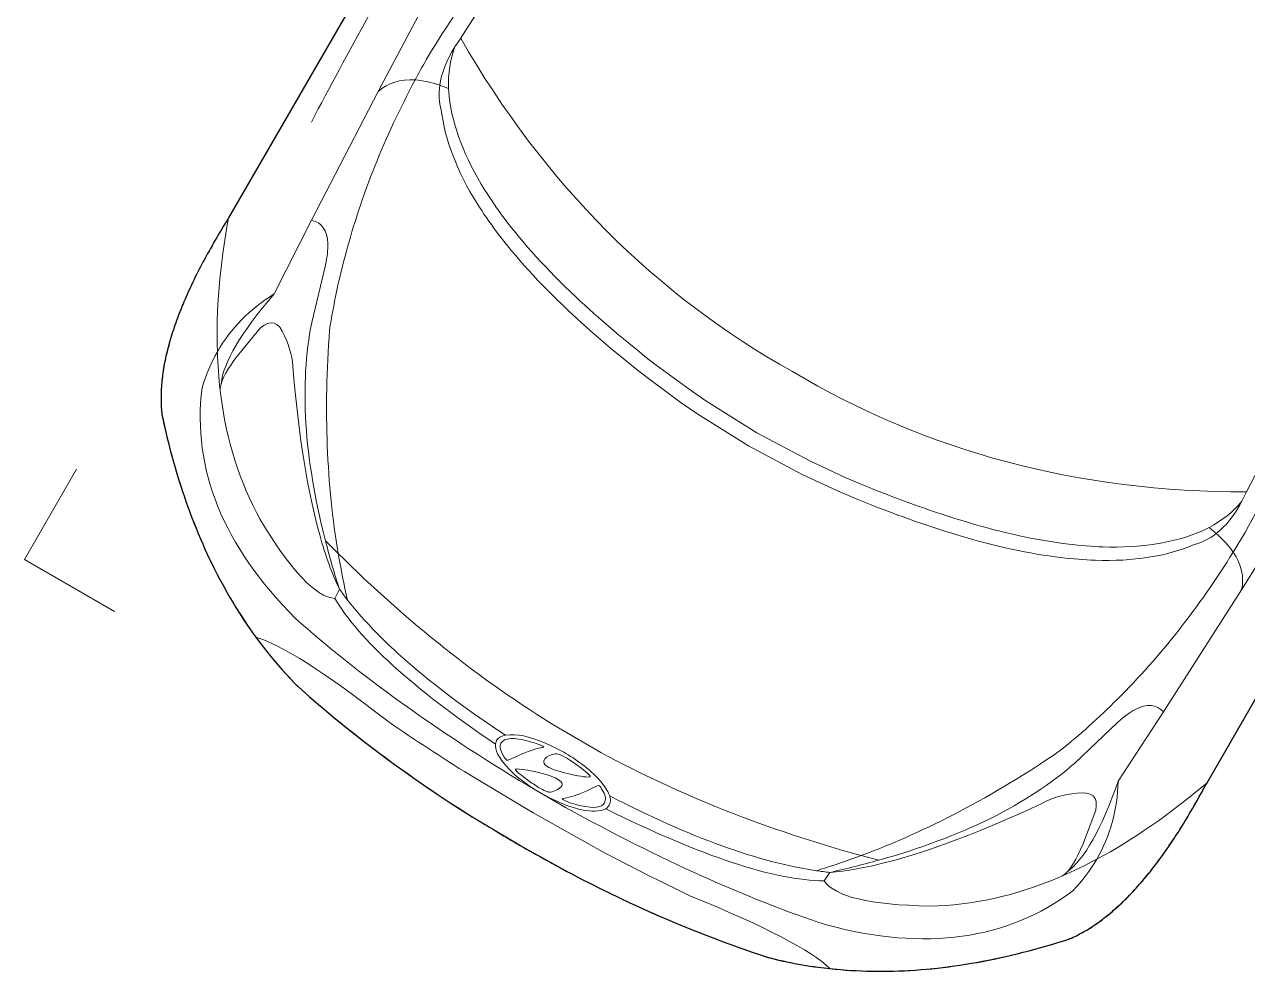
# Model space of a CAD drawing. Header units: metres. Extents: x -54 to 177, y -43 to 77.
# Drawn here: x 21.469 to 23.263, y 33.637 to 35.034 of the extents above; entities that cross this region are included whole.
import ezdxf

# ---------------------------------------------------------------- set-up
doc = ezdxf.new("R2010")
doc.units = ezdxf.units.M
doc.header["$LTSCALE"] = 2
doc.header["$MEASUREMENT"] = 0

# ---------------------------------------------------------------- blocks, each defined once
blk = doc.blocks.new('Hyundai Xcent')
blk.add_lwpolyline([(-3016.7, 1636.6), (-3421.8, 1636.6), (-3421.9, 1636.6), (-3422, 1636.6), (-3422.2, 1636.6), (-3422.4, 1636.6), (-3422.8, 1636.6), (-3423.1, 1636.6), (-3424, 1636.6), (-3425.9, 1636.6), (-3426.8, 1636.6), (-3427.2, 1636.6), (-3427.6, 1636.6), (-3427.9, 1636.6), (-3428.2, 1636.6), (-3428.4, 1636.6), (-3428.6, 1636.6), (-3428.7, 1636.6), (-3428.7, 1636.6), (-3428.7, 1636.6), (-3428.7, 1636.6), (-3428.7, 1636.6), (-3428.7, 1636.6), (-3428.9, 1636.6), (-3429.5, 1636.6), (-3431.8, 1636.7), (-3436.5, 1636.8), (-3441.1, 1636.9), (-3445.8, 1637), (-3450.3, 1637.1), (-3454.9, 1637.1), (-3459.4, 1637.1), (-3463.9, 1637.1), (-3468.4, 1637.1), (-3472.8, 1637.1), (-3477.2, 1637), (-3481.5, 1636.9), (-3485.9, 1636.8), (-3490.2, 1636.7), (-3494.4, 1636.6), (-3498.7, 1636.4), (-3502.9, 1636.3), (-3507.1, 1636.1), (-3511.2, 1635.8), (-3515.3, 1635.6), (-3519.4, 1635.4), (-3523.4, 1635.1), (-3527.5, 1634.8), (-3531.4, 1634.5), (-3535.4, 1634.1), (-3539.3, 1633.8), (-3543.2, 1633.4), (-3547.1, 1633), (-3550.9, 1632.6), (-3554.7, 1632.2), (-3558.5, 1631.7), (-3562.2, 1631.2), (-3565.9, 1630.8), (-3569.6, 1630.2), (-3573.2, 1629.7), (-3576.8, 1629.2), (-3580.4, 1628.6), (-3584, 1628), (-3587.5, 1627.4), (-3591, 1626.7), (-3594.4, 1626.1), (-3597.8, 1625.4), (-3601.2, 1624.7), (-3604.6, 1624), (-3607.9, 1623.3), (-3611.2, 1622.5), (-3614.5, 1621.8), (-3617.7, 1621), (-3620.9, 1620.2), (-3624.1, 1619.3), (-3627.2, 1618.5), (-3630.3, 1617.6), (-3633.4, 1616.7), (-3636.4, 1615.8), (-3639.5, 1614.9), (-3642.4, 1613.9), (-3645.4, 1613), (-3648.3, 1612), (-3651.2, 1611), (-3654, 1609.9), (-3656.9, 1608.9), (-3659.7, 1607.8), (-3662.4, 1606.7), (-3665.2, 1605.6), (-3667.9, 1604.5), (-3670.5, 1603.4), (-3673.2, 1602.2), (-3675.8, 1601), (-3678.3, 1599.8), (-3680.9, 1598.6), (-3683.4, 1597.3), (-3685.9, 1596.1), (-3688.3, 1594.8), (-3690.7, 1593.5), (-3693.1, 1592.1), (-3695.5, 1590.8), (-3697.8, 1589.4), (-3700.1, 1588), (-3702.3, 1586.6), (-3704.6, 1585.2), (-3706.8, 1583.8), (-3708.9, 1582.3), (-3711.1, 1580.8), (-3713.2, 1579.3), (-3715.2, 1577.8), (-3716.3, 1577), (-3716.5, 1576.8), (-3716.6, 1576.8), (-3716.7, 1576.7), (-3716.9, 1576.5), (-3717.7, 1575.7), (-3721.1, 1572.7), (-3727.7, 1566.6), (-3734.3, 1560.4), (-3740.8, 1554.3), (-3747.2, 1548.1), (-3753.5, 1541.9), (-3759.7, 1535.7), (-3765.8, 1529.4), (-3771.9, 1523.2), (-3777.8, 1516.9), (-3783.7, 1510.6), (-3789.5, 1504.3), (-3795.2, 1498), (-3800.8, 1491.7), (-3806.3, 1485.3), (-3811.7, 1479), (-3817, 1472.6), (-3822.3, 1466.2), (-3827.5, 1459.7), (-3832.5, 1453.3), (-3837.5, 1446.8), (-3842.5, 1440.3), (-3847.3, 1433.8), (-3852, 1427.3), (-3856.6, 1420.8), (-3861.2, 1414.2), (-3865.7, 1407.7), (-3870.1, 1401.1), (-3874.4, 1394.5), (-3878.6, 1387.8), (-3882.7, 1381.2), (-3886.7, 1374.5), (-3890.7, 1367.9), (-3894.5, 1361.2), (-3898.3, 1354.4), (-3902, 1347.7), (-3905.6, 1341), (-3909.1, 1334.2), (-3912.5, 1327.4), (-3915.9, 1320.6), (-3919.1, 1313.8), (-3922.3, 1306.9), (-3925.4, 1300.1), (-3928.8, 1292.2), (-3932.1, 1284.2), (-3935.4, 1276.3), (-3938.4, 1268.3), (-3941.4, 1260.2), (-3944.3, 1252.2), (-3947, 1244.1), (-3949.7, 1236), (-3952.2, 1227.9), (-3954.6, 1219.8), (-3955.7, 1215.7), (-3956, 1214.7), (-3956.1, 1214.4), (-3956.1, 1214.3), (-3956.1, 1214.3), (-3956.1, 1214.2), (-3956.2, 1213.7), (-3956.6, 1212), (-3958, 1205.1), (-3960.9, 1191.2), (-3963.5, 1177.3), (-3966.1, 1163.2), (-3968.6, 1149), (-3971, 1134.7), (-3973.2, 1120.4), (-3975.4, 1105.9), (-3977.4, 1091.3), (-3979.3, 1076.7), (-3981.2, 1061.9), (-3982.9, 1047), (-3984.5, 1032.1), (-3986, 1017), (-3987.3, 1001.8), (-3988.6, 986.6), (-3989.8, 971.2), (-3990.8, 955.8), (-3991.7, 940.2), (-3992.6, 924.5), (-3993.3, 908.8), (-3993.6, 900.9), (-3993.7, 898.9), (-3993.7, 898.4), (-3993.7, 898.3), (-3993.7, 898.2), (-3993.7, 898.2), (-3993.7, 898.2), (-3993.7, 898.2), (-3993.7, 898.2), (-3993.7, 898), (-3993.7, 897.9), (-3993.7, 897.6), (-3993.7, 897.3), (-3993.7, 897), (-3993.7, 896.6), (-3993.8, 896.2), (-3993.8, 895.7), (-3993.8, 894.5), (-3993.8, 893.2), (-3993.8, 891.6), (-3993.9, 890), (-3993.9, 888.1), (-3993.9, 886.2), (-3994, 884.1), (-3994, 881.9), (-3994, 879.6), (-3994.1, 877.2), (-3994.1, 874.7), (-3994.2, 872.1), (-3994.2, 866.9), (-3994.4, 856.1), (-3994.5, 850.8), (-3994.6, 848.1), (-3994.6, 845.6), (-3994.6, 843.1), (-3994.7, 840.6), (-3994.7, 838.3), (-3994.8, 836.1), (-3994.8, 833.9), (-3994.8, 831.9), (-3994.9, 830), (-3994.9, 828.3), (-3994.9, 826.7), (-3994.9, 825.3), (-3995, 824.1), (-3995, 823.6), (-3995, 823.1), (-3995, 822.7), (-3995, 822.3), (-3995, 822), (-3995, 821.7), (-3995, 821.5), (-3995, 821.3), (-3995, 821.2), (-3995, 821.2), (-3995, 821.2), (-3995, 821.1), (-3995, 820.9), (-3995, 820.7), (-3995, 820.5), (-3995, 820.2), (-3995, 819.8), (-3995, 819.4), (-3995, 818.4), (-3994.9, 817.2), (-3994.9, 815.9), (-3994.9, 814.4), (-3994.9, 812.7), (-3994.8, 810.9), (-3994.8, 809), (-3994.8, 806.9), (-3994.7, 804.8), (-3994.7, 802.5), (-3994.6, 800.2), (-3994.6, 797.8), (-3994.6, 795.3), (-3994.5, 792.8), (-3994.4, 787.6), (-3994.2, 777.3), (-3994.2, 772.2), (-3994.1, 769.8), (-3994.1, 767.4), (-3994, 765.1), (-3994, 762.8), (-3994, 760.7), (-3993.9, 758.7), (-3993.9, 756.8), (-3993.9, 755.1), (-3993.8, 753.5), (-3993.8, 752), (-3993.8, 750.7), (-3993.8, 749.6), (-3993.8, 749.1), (-3993.7, 748.7), (-3993.7, 748.3), (-3993.7, 748), (-3993.7, 747.7), (-3993.7, 747.5), (-3993.7, 747.3), (-3993.7, 747.2), (-3993.7, 747.1), (-3993.7, 747.1), (-3993.7, 747.1), (-3993.7, 747.1), (-3993.7, 747.1), (-3993.7, 747), (-3993.7, 746.5), (-3993.6, 744.5), (-3993.3, 736.6), (-3992.6, 720.8), (-3991.7, 705.2), (-3990.8, 689.6), (-3989.8, 674.1), (-3988.6, 658.8), (-3987.3, 643.5), (-3986, 628.4), (-3984.5, 613.3), (-3982.9, 598.3), (-3981.2, 583.5), (-3979.3, 568.7), (-3977.4, 554), (-3975.4, 539.5), (-3973.2, 525), (-3971, 510.6), (-3968.6, 496.3), (-3966.1, 482.2), (-3963.5, 468.1), (-3960.9, 454.1), (-3958, 440.2), (-3956.6, 433.3), (-3956.2, 431.6), (-3956.1, 431.2), (-3956.1, 431.1), (-3956.1, 431), (-3956.1, 431), (-3956, 430.7), (-3955.7, 429.7), (-3954.6, 425.6), (-3952.2, 417.4), (-3949.7, 409.3), (-3947, 401.2), (-3944.3, 393.1), (-3941.4, 385.1), (-3938.4, 377.1), (-3935.4, 369.1), (-3932.1, 361.1), (-3928.8, 353.2), (-3925.4, 345.3), (-3922.3, 338.4), (-3919.1, 331.6), (-3915.9, 324.8), (-3912.5, 318), (-3909.1, 311.2), (-3905.6, 304.4), (-3902, 297.6), (-3898.3, 290.9), (-3894.5, 284.2), (-3890.7, 277.5), (-3886.7, 270.8), (-3882.7, 264.2), (-3878.6, 257.5), (-3874.4, 250.9), (-3870.1, 244.3), (-3865.7, 237.7), (-3861.2, 231.1), (-3856.6, 224.6), (-3852, 218), (-3847.3, 211.5), (-3842.5, 205), (-3837.5, 198.5), (-3832.5, 192.1), (-3827.5, 185.6), (-3822.3, 179.2), (-3817, 172.8), (-3811.7, 166.4), (-3806.3, 160), (-3800.8, 153.7), (-3795.2, 147.3), (-3789.5, 141), (-3783.7, 134.7), (-3777.8, 128.4), (-3771.9, 122.2), (-3765.8, 115.9), (-3759.7, 109.7), (-3753.5, 103.5), (-3747.2, 97.3), (-3740.8, 91.1), (-3734.3, 84.9), (-3727.7, 78.8), (-3721.1, 72.7), (-3717.7, 69.6), (-3716.9, 68.9), (-3716.7, 68.7), (-3716.6, 68.6), (-3716.5, 68.5), (-3716.3, 68.3), (-3715.2, 67.6), (-3713.2, 66), (-3711.1, 64.5), (-3708.9, 63.1), (-3706.8, 61.6), (-3704.6, 60.1), (-3702.3, 58.7), (-3700.1, 57.3), (-3697.8, 55.9), (-3695.5, 54.6), (-3693.1, 53.2), (-3690.7, 51.9), (-3688.3, 50.6), (-3685.9, 49.3), (-3683.4, 48), (-3680.9, 46.8), (-3678.3, 45.6), (-3675.8, 44.3), (-3673.2, 43.2), (-3670.5, 42), (-3667.9, 40.8), (-3665.2, 39.7), (-3662.4, 38.6), (-3659.7, 37.5), (-3656.9, 36.5), (-3654, 35.4), (-3651.2, 34.4), (-3648.3, 33.4), (-3645.4, 32.4), (-3642.4, 31.4), (-3639.5, 30.5), (-3636.4, 29.5), (-3633.4, 28.6), (-3630.3, 27.7), (-3627.2, 26.9), (-3624.1, 26), (-3620.9, 25.2), (-3617.7, 24.4), (-3614.5, 23.6), (-3611.2, 22.8), (-3607.9, 22.1), (-3604.6, 21.3), (-3601.2, 20.6), (-3597.8, 19.9), (-3594.4, 19.3), (-3591, 18.6), (-3587.5, 18), (-3584, 17.4), (-3580.4, 16.8), (-3576.8, 16.2), (-3573.2, 15.6), (-3569.6, 15.1), (-3565.9, 14.6), (-3562.2, 14.1), (-3558.5, 13.6), (-3554.7, 13.2), (-3550.9, 12.8), (-3547.1, 12.3), (-3543.2, 11.9), (-3539.3, 11.6), (-3535.4, 11.2), (-3531.4, 10.9), (-3527.5, 10.6), (-3523.4, 10.3), (-3519.4, 10), (-3515.3, 9.7), (-3511.2, 9.5), (-3507.1, 9.3), (-3502.9, 9.1), (-3498.7, 8.9), (-3494.4, 8.8), (-3490.2, 8.6), (-3485.9, 8.5), (-3481.5, 8.4), (-3477.2, 8.3), (-3472.8, 8.3), (-3468.4, 8.2), (-3463.9, 8.2), (-3459.4, 8.2), (-3454.9, 8.3), (-3450.3, 8.3), (-3445.8, 8.4), (-3441.1, 8.4), (-3436.5, 8.5), (-3431.8, 8.7), (-3429.5, 8.7), (-3428.9, 8.8), (-3428.7, 8.8), (-3428.7, 8.8), (-3428.7, 8.8), (-3428.7, 8.8), (-3428.7, 8.8), (-3428.7, 8.8), (-3428.6, 8.8), (-3428.4, 8.8), (-3428.2, 8.8), (-3427.9, 8.8), (-3427.6, 8.8), (-3427.2, 8.8), (-3426.8, 8.8), (-3425.9, 8.8), (-3424, 8.8), (-3423.1, 8.8), (-3422.8, 8.8), (-3422.4, 8.8), (-3422.2, 8.8), (-3422, 8.8), (-3421.9, 8.8), (-3421.8, 8.8), (-3016.7, 8.8)])
at = {"color": 8, "lineweight": 0}
for points in [[(-3845, 1645.1), (-3995, 1645.1), (-3995, 1495.1)], [(-3421.8, 1636.6), (-3016.7, 1636.6), (-2886.6, 1629.6)], [(-3156.4, 1540.8), (-3364.9, 1531.2)], [(-3156.4, 1540.8), (-3024.3, 1545.5)], [(-3364.9, 1531.2), (-3483.8, 1524.6)], [(-3104.1, 1468.6), (-3101.9, 1455.3)], [(-3030.5, 1476.3), (-3045.3, 1477.3)], [(-3754.9, 1282.9), (-3761.7, 1257.7)], [(-3805.4, 1230.6), (-3820, 1229.8)], [(-3805.4, 414.7), (-3820, 415.6)], [(-3754.9, 362.5), (-3761.7, 387.6)], [(-3101.9, 190.1), (-3104.1, 176.8)], [(-3045.3, 168.1), (-3030.5, 169)], [(-3364.9, 114.2), (-3483.8, 120.8)], [(-3156.4, 104.6), (-3364.9, 114.2)], [(-3024.3, 99.9), (-3156.4, 104.6)], [(-3421.8, 8.8), (-3016.7, 8.8), (-2886.6, 15.8)]]:
    blk.add_lwpolyline(points, dxfattribs=at)
for points, knots in [([(-3421.8, 1636.6), (-3421.8, 1636.6), (-3428.7, 1636.6), (-3428.7, 1636.6), (-3562.8, 1640.7), (-3658.7, 1620.8), (-3716.6, 1576.8), (-3812.7, 1490), (-3882.2, 1397.8), (-3925.4, 1300.1)], [0, 0, 0, 0, 1, 1, 1, 2, 2, 2, 3, 3, 3, 3]), ([(-3596.8, 1554.1), (-3615.4, 1554), (-3634.1, 1551.7), (-3653.1, 1547.1), (-3761.7, 1501), (-3835.1, 1406.8), (-3873.4, 1264.3), (-3898, 1146.1), (-3911.7, 1009.4), (-3914.7, 854.3), (-3914.7, 854.3), (-3914.7, 791.4), (-3914.7, 791.4), (-3911.7, 636), (-3898, 499.3), (-3873.4, 381.1), (-3835.1, 238.6), (-3761.7, 144.3), (-3653.1, 98.3), (-3634.1, 93.7), (-3615.4, 91.4), (-3596.8, 91.3)], [0, 0, 0, 0, 1, 1, 1, 2, 2, 2, 3, 3, 3, 4, 4, 4, 5, 5, 5, 6, 6, 6, 7, 7, 7, 7]), ([(-3642.8, 1522.8), (-3641.1, 1524), (-3639, 1524.8), (-3636.5, 1525.6), (-3636.5, 1525.6), (-3634.6, 1526.1), (-3634.6, 1526.1), (-3605.7, 1538.9), (-3555.4, 1538.4), (-3483.8, 1524.6)], [0, 0, 0, 0, 1, 1, 1, 2, 2, 2, 3, 3, 3, 3]), ([(-3820, 1229.8), (-3832.2, 1254.1), (-3817.3, 1304), (-3775.2, 1379.7), (-3744, 1432), (-3701.2, 1478.8), (-3646.7, 1519.9), (-3646.7, 1519.9), (-3642.8, 1522.8), (-3642.8, 1522.8)], [0, 0, 0, 0, 1, 1, 1, 2, 2, 2, 3, 3, 3, 3]), ([(-3634.6, 1526.1), (-3622.7, 1529.3), (-3603.8, 1528.7), (-3577.8, 1524.5), (-3577.8, 1524.5), (-3536.4, 1517.6), (-3536.4, 1517.6), (-3517.4, 1511.2), (-3514.9, 1499.2), (-3528.7, 1481.5), (-3539.3, 1466.3), (-3551.7, 1454.4), (-3565.8, 1446.1), (-3645, 1390.5), (-3707.1, 1339.9), (-3751.8, 1294.3), (-3773.9, 1271.8), (-3791.7, 1250.6), (-3805.4, 1230.6)], [0, 0, 0, 0, 1, 1, 1, 2, 2, 2, 3, 3, 3, 4, 4, 4, 5, 5, 5, 6, 6, 6, 6]), ([(-3364.9, 1531.2), (-3360.3, 1516.8), (-3366.1, 1504.6), (-3382.1, 1494.3), (-3389.5, 1489.7), (-3399.1, 1485.4), (-3410.7, 1481.5), (-3410.7, 1481.5), (-3492.5, 1457.3), (-3492.5, 1457.3), (-3578.2, 1428.3), (-3665.7, 1370.2), (-3754.9, 1282.9)], [0, 0, 0, 0, 1, 1, 1, 2, 2, 2, 3, 3, 3, 4, 4, 4, 4]), ([(-3761.7, 1257.7), (-3684, 1322), (-3593.1, 1379.4), (-3489, 1429.7), (-3454.2, 1443.2), (-3418.5, 1454.8), (-3382.1, 1464.5), (-3297.3, 1487.3), (-3208.3, 1500.2), (-3115.2, 1503.1)], [0, 0, 0, 0, 1, 1, 1, 2, 2, 2, 3, 3, 3, 3]), ([(-2246.2, 1397.7), (-2393.8, 1409.3), (-2535.1, 1428), (-2670.2, 1453.8), (-2670.2, 1453.8), (-2678.1, 1455.4), (-2678.1, 1455.4), (-2834.8, 1486.2), (-2969.5, 1502.3), (-3082.2, 1503.8), (-3093.3, 1503.7), (-3104.3, 1503.5), (-3115.2, 1503.1)], [0, 0, 0, 0, 1, 1, 1, 2, 2, 2, 3, 3, 3, 4, 4, 4, 4]), ([(-3104.1, 176.8), (-3115.8, 181.5), (-3125.7, 188.1), (-3134, 196.6), (-3168.5, 222.6), (-3198.8, 259.9), (-3224.8, 308.7), (-3232.2, 322.6), (-3239.2, 337.5), (-3246, 353.2), (-3263.9, 395), (-3279.4, 443.4), (-3292.4, 498.3), (-3303.2, 543.8), (-3312.4, 593.8), (-3319.8, 648.3), (-3319.8, 648.3), (-3323.8, 680.2), (-3323.8, 680.2), (-3323.8, 680.2), (-3328.8, 736.2), (-3328.8, 736.2), (-3328.8, 736.2), (-3331.6, 823.4), (-3331.6, 823.4), (-3331.6, 823.4), (-3328.8, 909.5), (-3328.8, 909.5), (-3328.8, 909.5), (-3326.3, 938.5), (-3326.3, 938.5), (-3326.3, 938.5), (-3319.8, 997), (-3319.8, 997), (-3312.4, 1051.5), (-3303.2, 1101.5), (-3292.4, 1147.1), (-3279.4, 1201.9), (-3263.9, 1250.4), (-3246, 1292.2), (-3239.2, 1307.9), (-3232.2, 1322.7), (-3224.8, 1336.6), (-3198.8, 1385.4), (-3168.5, 1422.7), (-3134, 1448.8), (-3125.7, 1457.3), (-3115.8, 1463.9), (-3104.1, 1468.6)], [0, 0, 0, 0, 1, 1, 1, 2, 2, 2, 3, 3, 3, 4, 4, 4, 5, 5, 5, 6, 6, 6, 7, 7, 7, 8, 8, 8, 9, 9, 9, 10, 10, 10, 11, 11, 11, 12, 12, 12, 13, 13, 13, 14, 14, 14, 15, 15, 15, 16, 16, 16, 16]), ([(-3030.5, 169), (-3151.5, 378.4), (-3210.5, 596.2), (-3207.4, 822.3), (-3210.5, 1048.7), (-3151.7, 1266.8), (-3030.5, 1476.3)], [0, 0, 0, 0, 1, 1, 1, 2, 2, 2, 2]), ([(-2364.8, 1388.8), (-2426.7, 1394.4), (-2485.4, 1401.7), (-2540.9, 1410.7), (-2735.1, 1449.4), (-2898.3, 1471.3), (-3030.5, 1476.3)], [0, 0, 0, 0, 1, 1, 1, 2, 2, 2, 2]), ([(-3101.9, 1455.3), (-3101.9, 1455.3), (-3111.6, 1448.8), (-3111.6, 1448.8), (-3146.2, 1422.7), (-3176.5, 1385.4), (-3202.5, 1336.6), (-3209.9, 1322.7), (-3216.9, 1307.9), (-3223.7, 1292.2), (-3241.6, 1250.4), (-3257.1, 1201.9), (-3270, 1147.1), (-3280.8, 1101.5), (-3290, 1051.5), (-3297.5, 997), (-3297.5, 997), (-3304, 938.5), (-3304, 938.5), (-3304, 938.5), (-3306.4, 909.2), (-3306.4, 909.2), (-3306.4, 909.2), (-3309.3, 822.7), (-3309.3, 822.7), (-3309.3, 822.7), (-3306.4, 736.1), (-3306.4, 736.1), (-3306.4, 736.1), (-3301.5, 680.2), (-3301.5, 680.2), (-3301.5, 680.2), (-3297.5, 648.3), (-3297.5, 648.3), (-3290, 593.8), (-3280.8, 543.8), (-3270, 498.3), (-3257.1, 443.4), (-3241.6, 395), (-3223.7, 353.2), (-3216.9, 337.5), (-3209.9, 322.6), (-3202.5, 308.7), (-3176.5, 259.9), (-3146.2, 222.6), (-3111.6, 196.6), (-3111.6, 196.6), (-3101.9, 190.1), (-3101.9, 190.1)], [0, 0, 0, 0, 1, 1, 1, 2, 2, 2, 3, 3, 3, 4, 4, 4, 5, 5, 5, 6, 6, 6, 7, 7, 7, 8, 8, 8, 9, 9, 9, 10, 10, 10, 11, 11, 11, 12, 12, 12, 13, 13, 13, 14, 14, 14, 15, 15, 15, 16, 16, 16, 16]), ([(-2364.8, 256.5), (-2403.5, 443), (-2423.7, 631.7), (-2425.4, 822.8), (-2423.7, 1013.8), (-2403.5, 1202.5), (-2364.8, 1388.8)], [0, 0, 0, 0, 1, 1, 1, 2, 2, 2, 2]), ([(-3925.4, 1300.1), (-3937.8, 1272), (-3948, 1243.4), (-3956.1, 1214.3), (-3977, 1116.4), (-3989.5, 1011.1), (-3993.7, 898.2), (-3993.7, 898.2), (-3995, 821.2), (-3995, 821.2), (-3995, 821.2), (-3993.7, 747.1), (-3993.7, 747.1), (-3989.5, 634.2), (-3977, 528.9), (-3956.1, 431), (-3948, 401.9), (-3937.8, 373.4), (-3925.4, 345.3)], [0, 0, 0, 0, 1, 1, 1, 2, 2, 2, 3, 3, 3, 4, 4, 4, 5, 5, 5, 6, 6, 6, 6]), ([(-3925.4, 1300.1), (-3916.2, 1264.4), (-3919.5, 1188.6), (-3935.4, 1072.9), (-3938.9, 1028), (-3941.5, 981.8), (-3943.2, 934.3), (-3943.2, 934.3), (-3944.8, 827.9), (-3944.8, 827.9), (-3944.8, 827.9), (-3943.2, 713.8), (-3943.2, 713.8), (-3941.6, 665.3), (-3938.9, 618.2), (-3935.4, 572.4), (-3919.5, 456.7), (-3916.2, 381), (-3925.4, 345.3)], [0, 0, 0, 0, 1, 1, 1, 2, 2, 2, 3, 3, 3, 4, 4, 4, 5, 5, 5, 6, 6, 6, 6]), ([(-3761.7, 387.6), (-3797.3, 522.5), (-3817, 655.6), (-3820.7, 787), (-3820.7, 787), (-3820.7, 857.5), (-3820.7, 857.5), (-3817, 989.2), (-3797.4, 1122.7), (-3761.7, 1257.7)], [0, 0, 0, 0, 1, 1, 1, 2, 2, 2, 3, 3, 3, 3]), ([(-3887.4, 740.3), (-3891.2, 742.5), (-3894.8, 746.5), (-3898.3, 752.3), (-3901, 756.8), (-3903.4, 761.8), (-3905.4, 767.5), (-3905.4, 767.5), (-3907.4, 773.6), (-3907.4, 773.6), (-3912.1, 789.8), (-3914.5, 810.2), (-3914.5, 834.9), (-3914.5, 855.4), (-3912.1, 873.8), (-3907.4, 890), (-3907.4, 890), (-3906.3, 893.4), (-3906.3, 893.4), (-3903.7, 901.9), (-3900.4, 908.9), (-3896.6, 914.7), (-3893.3, 919.5), (-3889.8, 922.7), (-3886.2, 924.3)], [0, 0, 0, 0, 1, 1, 1, 2, 2, 2, 3, 3, 3, 4, 4, 4, 5, 5, 5, 6, 6, 6, 7, 7, 7, 8, 8, 8, 8]), ([(-3881.1, 918.1), (-3876.5, 918.1), (-3872.2, 915.1), (-3868.2, 909.2), (-3866.4, 906.4), (-3864.7, 902.9), (-3863, 898.9), (-3861.1, 894.2), (-3859.5, 889), (-3858.2, 883.4), (-3856.3, 876), (-3855.2, 870.1), (-3854.8, 865.7), (-3854.6, 864.1), (-3854.7, 863), (-3855.1, 862.4), (-3855.7, 862.2), (-3856.5, 862.9), (-3857.6, 864.6), (-3861, 868.4), (-3864.9, 872.4), (-3869.7, 876.4), (-3875, 881), (-3881.2, 885.7), (-3888.3, 890.5), (-3888.3, 890.5), (-3898.3, 897.8), (-3898.3, 897.8), (-3898.6, 898.6), (-3897.8, 900.7), (-3896, 904.1), (-3893, 909.9), (-3889.9, 913.9), (-3886.8, 916.1), (-3884.9, 917.4), (-3883.1, 918.1), (-3881.1, 918.1), (-3881.1, 918.1), (-3881.1, 918.1), (-3881.1, 918.1)], [0, 0, 0, 0, 1, 1, 1, 2, 2, 2, 3, 3, 3, 4, 4, 4, 5, 5, 5, 6, 6, 6, 7, 7, 7, 8, 8, 8, 9, 9, 9, 10, 10, 10, 11, 11, 11, 12, 12, 12, 13, 13, 13, 13]), ([(-3886.2, 924.3), (-3883.9, 925.3), (-3881.7, 925.8), (-3879.4, 925.5), (-3875.3, 925.1), (-3871.5, 922.6), (-3867.8, 918.1)], [0, 0, 0, 0, 1, 1, 1, 2, 2, 2, 2]), ([(-3867.8, 918.1), (-3867.8, 918.1), (-3864.3, 913.3), (-3864.3, 913.3), (-3855.6, 899.8), (-3850.2, 879.6), (-3848, 852.7), (-3848, 852.7), (-3847.3, 836.6), (-3847.3, 836.6), (-3846.8, 828), (-3847.3, 816.8), (-3848.8, 803), (-3850.3, 790.1), (-3852.8, 778.3), (-3856.5, 767.5), (-3856.5, 767.5), (-3858.2, 762.9), (-3858.2, 762.9), (-3861.4, 754.7), (-3864.9, 748.5), (-3868.6, 744.4)], [0, 0, 0, 0, 1, 1, 1, 2, 2, 2, 3, 3, 3, 4, 4, 4, 5, 5, 5, 6, 6, 6, 7, 7, 7, 7]), ([(-3903.5, 881), (-3902.7, 881.3), (-3901.5, 879.7), (-3900, 876.2), (-3895.8, 867.7), (-3891.8, 856), (-3888.3, 841.2), (-3886.5, 833.9), (-3885.4, 828.6), (-3885.1, 825.3), (-3885.1, 825.3), (-3885.1, 822.8), (-3885.1, 822.8), (-3884.8, 814.6), (-3887.1, 811), (-3892.2, 811.8), (-3894, 812), (-3897, 813.4), (-3900.8, 815.9), (-3904.1, 818.2), (-3906.2, 820.4), (-3907.4, 822.7), (-3907.4, 822.7), (-3907.4, 822.8), (-3907.4, 822.8), (-3909, 825.7), (-3909.5, 832.5), (-3908.9, 843.3), (-3908.6, 850.2), (-3908, 856.6), (-3907.4, 862.3), (-3906.8, 867.3), (-3906.1, 871.9), (-3905.3, 876), (-3904.7, 879.2), (-3904.1, 880.8), (-3903.5, 881), (-3903.5, 881), (-3903.5, 881), (-3903.5, 881)], [0, 0, 0, 0, 1, 1, 1, 2, 2, 2, 3, 3, 3, 4, 4, 4, 5, 5, 5, 6, 6, 6, 7, 7, 7, 8, 8, 8, 9, 9, 9, 10, 10, 10, 11, 11, 11, 12, 12, 12, 13, 13, 13, 13]), ([(-3856.4, 844.2), (-3854.3, 842.1), (-3853.1, 838.7), (-3852.7, 834.3), (-3852.7, 834.3), (-3852.4, 825), (-3852.4, 825), (-3853, 812), (-3854.1, 801), (-3855.6, 791.8), (-3856.8, 785.8), (-3857.6, 782.8), (-3858.2, 782.7), (-3858.9, 782.2), (-3860.1, 784), (-3861.9, 787.8), (-3866.1, 796.3), (-3870, 808.3), (-3873.9, 823.9), (-3875.5, 830.7), (-3876.5, 836.3), (-3876.9, 841), (-3877.3, 849.1), (-3874.6, 852.7), (-3869, 851.9), (-3864.7, 851.1), (-3860.5, 848.5), (-3856.4, 844.2), (-3856.4, 844.2), (-3856.4, 844.2), (-3856.4, 844.2)], [0, 0, 0, 0, 1, 1, 1, 2, 2, 2, 3, 3, 3, 4, 4, 4, 5, 5, 5, 6, 6, 6, 7, 7, 7, 8, 8, 8, 9, 9, 9, 10, 10, 10, 10]), ([(-3906.6, 801.6), (-3906.6, 801.6), (-3901.7, 796.7), (-3901.7, 796.7), (-3895.9, 790.1), (-3887.1, 782.8), (-3875.2, 774.5), (-3875.2, 774.5), (-3864.9, 767.5), (-3864.9, 767.5), (-3864.9, 767.5), (-3863.4, 765.8), (-3863.4, 765.8), (-3863.4, 764.4), (-3864.1, 762.4), (-3865.5, 759.7), (-3865.5, 759.7), (-3869.1, 753.6), (-3869.1, 753.6), (-3873.3, 747.9), (-3877.8, 745.4), (-3882.9, 746.2), (-3884.6, 746.4), (-3886.3, 747.3), (-3888, 748.6), (-3891, 750.9), (-3893.9, 754.9), (-3896.7, 760.6), (-3896.7, 760.6), (-3899.7, 767.5), (-3899.7, 767.5), (-3902.2, 774.1), (-3904.3, 782.5), (-3906.1, 792.5), (-3906.8, 797.4), (-3907, 800.4), (-3906.6, 801.6), (-3906.6, 801.6), (-3906.6, 801.6), (-3906.6, 801.6)], [0, 0, 0, 0, 1, 1, 1, 2, 2, 2, 3, 3, 3, 4, 4, 4, 5, 5, 5, 6, 6, 6, 7, 7, 7, 8, 8, 8, 9, 9, 9, 10, 10, 10, 11, 11, 11, 12, 12, 12, 13, 13, 13, 13]), ([(-3868.6, 744.4), (-3871.7, 741.1), (-3875, 739.2), (-3878.3, 738.6), (-3881.4, 738), (-3884.4, 738.6), (-3887.4, 740.3)], [0, 0, 0, 0, 1, 1, 1, 2, 2, 2, 2]), ([(-3820, 415.6), (-3832.2, 391.3), (-3817.3, 341.3), (-3775.2, 265.6), (-3744, 213.3), (-3701.2, 166.6), (-3646.7, 125.4), (-3646.7, 125.4), (-3642.8, 122.5), (-3642.8, 122.5)], [0, 0, 0, 0, 1, 1, 1, 2, 2, 2, 3, 3, 3, 3]), ([(-3634.6, 119.3), (-3622.7, 116.1), (-3603.8, 116.7), (-3577.8, 120.9), (-3577.8, 120.9), (-3536.4, 127.8), (-3536.4, 127.8), (-3517.4, 134.1), (-3514.9, 146.1), (-3528.7, 163.9), (-3539.3, 179.1), (-3551.7, 190.9), (-3565.8, 199.3), (-3645, 254.9), (-3707.1, 305.5), (-3751.8, 351), (-3773.9, 373.5), (-3791.7, 394.7), (-3805.4, 414.7)], [0, 0, 0, 0, 1, 1, 1, 2, 2, 2, 3, 3, 3, 4, 4, 4, 5, 5, 5, 6, 6, 6, 6]), ([(-3115.2, 142.3), (-3208.3, 145.2), (-3297.3, 158), (-3382.1, 180.8), (-3418.5, 190.6), (-3454.2, 202.2), (-3489, 215.7), (-3593.1, 266), (-3684, 323.3), (-3761.7, 387.6)], [0, 0, 0, 0, 1, 1, 1, 2, 2, 2, 3, 3, 3, 3]), ([(-3754.9, 362.5), (-3665.7, 275.2), (-3578.2, 217), (-3492.5, 188), (-3492.5, 188), (-3410.7, 163.8), (-3410.7, 163.8), (-3399.1, 159.9), (-3389.5, 155.7), (-3382.1, 151), (-3366.1, 140.8), (-3360.3, 128.5), (-3364.9, 114.2)], [0, 0, 0, 0, 1, 1, 1, 2, 2, 2, 3, 3, 3, 4, 4, 4, 4]), ([(-3925.4, 345.3), (-3882.2, 247.6), (-3812.7, 155.4), (-3716.6, 68.6), (-3658.7, 24.6), (-3562.8, 4.6), (-3428.7, 8.8), (-3428.7, 8.8), (-3421.8, 8.8), (-3421.8, 8.8)], [0, 0, 0, 0, 1, 1, 1, 2, 2, 2, 3, 3, 3, 3]), ([(-2246.2, 247.7), (-2393.8, 236.1), (-2535.1, 217.4), (-2670.2, 191.5), (-2670.2, 191.5), (-2678.1, 190), (-2678.1, 190), (-2834.8, 159.2), (-2969.5, 143), (-3082.2, 141.6), (-3082.2, 141.6), (-3115.2, 142.3), (-3115.2, 142.3)], [0, 0, 0, 0, 1, 1, 1, 2, 2, 2, 3, 3, 3, 4, 4, 4, 4]), ([(-3030.5, 169), (-2898.3, 174), (-2735.1, 195.9), (-2540.9, 234.6), (-2485.4, 243.6), (-2426.7, 250.9), (-2364.8, 256.5)], [0, 0, 0, 0, 1, 1, 1, 2, 2, 2, 2]), ([(-3642.8, 122.5), (-3641.1, 121.4), (-3639, 120.5), (-3636.5, 119.8), (-3636.5, 119.8), (-3634.6, 119.3), (-3634.6, 119.3), (-3605.7, 106.5), (-3555.4, 107), (-3483.8, 120.8)], [0, 0, 0, 0, 1, 1, 1, 2, 2, 2, 3, 3, 3, 3])]:
    blk.add_open_spline(points, degree=3, knots=knots, dxfattribs=at)
for points in [[(-3596.8, 1554.1), (-3546.4, 1585.4), (-3488.1, 1612.9), (-3421.8, 1636.6)], [(-3242.5, 1602.1), (-3129.3, 1607), (-3011.7, 1608.8), (-2889.6, 1607.7)], [(-3642.8, 1522.8), (-3628.3, 1533.7), (-3613, 1544), (-3596.8, 1554.1)], [(-3483.8, 1524.6), (-3520.5, 1544.4), (-3558.2, 1554.2), (-3596.8, 1554.1)], [(-3115.2, 1503.1), (-3124.6, 1522.4), (-3138.3, 1535), (-3156.4, 1540.8)], [(-3104.1, 1468.6), (-3106.8, 1481.9), (-3110.4, 1493.4), (-3115.2, 1503.1)], [(-3045.3, 1477.3), (-3068.2, 1478.1), (-3087.9, 1475.2), (-3104.1, 1468.6)], [(-3045.3, 1477.3), (-3064.8, 1474.1), (-3083.7, 1466.7), (-3101.9, 1455.3)], [(-3754.9, 1282.9), (-3771.6, 1266.5), (-3788.5, 1249.1), (-3805.4, 1230.6)], [(-3761.7, 1257.7), (-3779.4, 1243.1), (-3796.6, 1228), (-3813, 1212.6)], [(-3886.2, 924.3), (-3876, 1067.8), (-3854, 1169.6), (-3820, 1229.8)], [(-3813, 1212.6), (-3810.5, 1218.8), (-3808, 1224.8), (-3805.4, 1230.6)], [(-3813, 1212.6), (-3842.5, 1139), (-3860.7, 1040.8), (-3867.8, 918.1)], [(-3887.4, 740.3), (-3877.9, 586.7), (-3855.4, 478.4), (-3820, 415.6)], [(-3813, 432.8), (-3843.7, 509.8), (-3862.3, 613.6), (-3868.6, 744.4)], [(-3761.7, 387.6), (-3779.4, 402.3), (-3796.6, 417.3), (-3813, 432.8)], [(-3813, 432.8), (-3810.5, 426.6), (-3808, 420.6), (-3805.4, 414.7)], [(-3805.4, 414.7), (-3788.5, 396.3), (-3771.6, 378.9), (-3754.9, 362.5)], [(-3115.2, 142.3), (-3110.4, 152), (-3106.8, 163.5), (-3104.1, 176.8)], [(-3104.1, 176.8), (-3087.9, 170.2), (-3068.2, 167.2), (-3045.3, 168.1)], [(-3045.3, 168.1), (-3064.8, 171.3), (-3083.7, 178.7), (-3101.9, 190.1)], [(-3156.4, 104.6), (-3138.3, 110.3), (-3124.6, 122.9), (-3115.2, 142.3)], [(-3596.8, 91.3), (-3613, 101.3), (-3628.3, 111.7), (-3642.8, 122.5)], [(-3483.8, 120.8), (-3520.5, 101), (-3558.2, 91.2), (-3596.8, 91.3)], [(-3596.8, 91.3), (-3546.4, 59.9), (-3488.1, 32.5), (-3421.8, 8.8)]]:
    blk.add_open_spline(points, degree=3, dxfattribs=at)

msp = doc.modelspace()

# ---------------------------------------------------------------- block references
at = {"extrusion": (0, 0, -1), "xscale": -0.001018305, "yscale": 0.001018305, "zscale": 0.001018305, "rotation": 300.002064272689}
msp.add_blockref('Hyundai Xcent', (-24.9534, 36.9341), dxfattribs=at)

doc.saveas('drawing.dxf')
